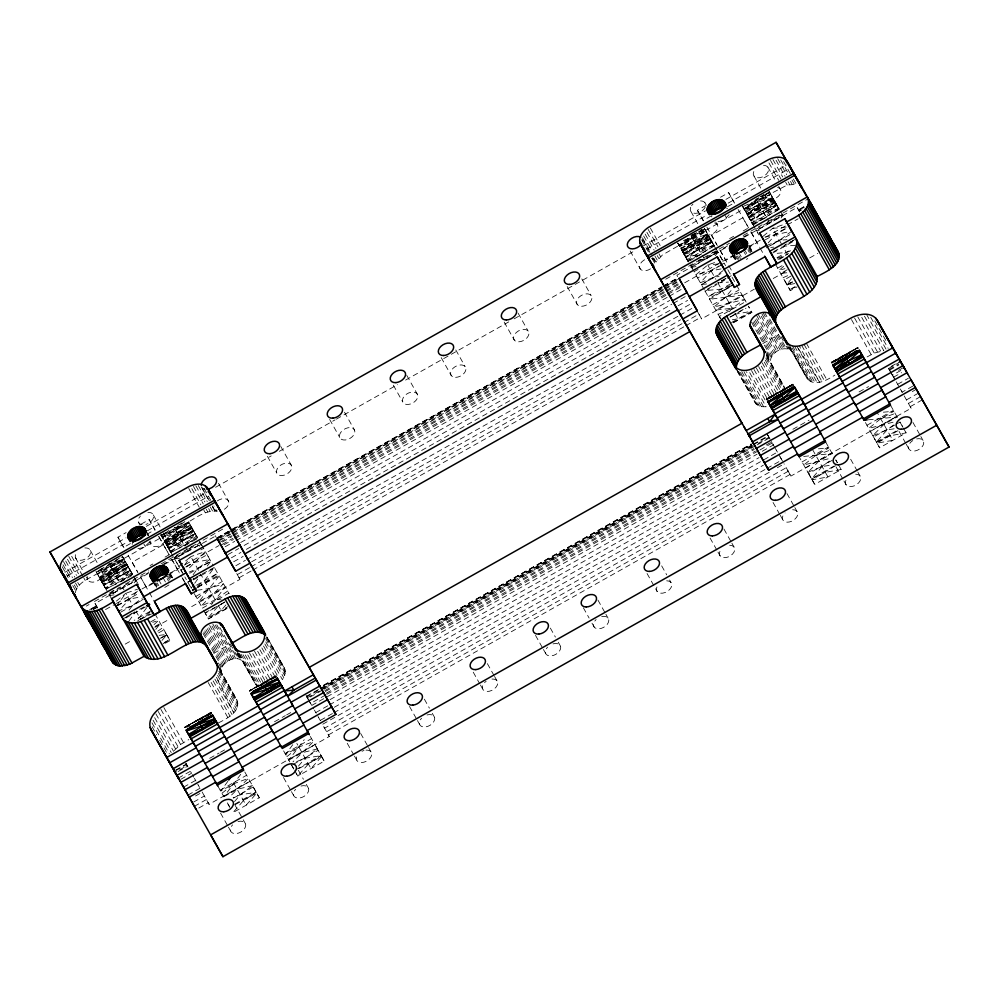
<?xml version="1.0" encoding="UTF-8"?>
<svg xmlns="http://www.w3.org/2000/svg" width="999" height="999" viewBox="0 0 999 999"><rect width="100%" height="100%" fill="white"/><g stroke="black" fill="none" stroke-linecap="round" stroke-linejoin="round"><path stroke-width="0.75" stroke-dasharray="5 3.75" d="M218.444 722.876C226.511 718.868 241.271 711.488 236.925 699.999L221.666 673.139C218.656 663.286 235.652 653.721 242.545 661.35L255.619 684.365L258.142 686.987L239.236 653.296M766.745 357.455L784.902 389.797L783.94 386.301L770.866 363.286C767.856 353.421 784.864 343.868 791.757 351.498L807.017 378.359C814.185 387.55 827.509 379.932 834.864 375.1M263.511 645.978L282.43 679.67L284.727 675.599L285.165 669.755L267.083 637.087M132.193 544.418L132.293 543.231M711.663 216.92L711.9 215.709M734.215 254.995L734.29 258.416L735.589 260.127L732.517 254.683M75.287 592.844C77.373 582.317 89.336 578.571 97.24 573.663M729.133 214.623L724.1 220.155L716.708 222.09M149.413 542.157L143.931 547.477L136.588 548.926M688.311 261.95L677.697 242.969L679.095 245.392L662.474 254.92L656.043 262.05L653.021 256.681M128.933 621.091L135.127 612.412M193.856 584.465L191.196 588.186L195.167 585.951M194.73 583.229L200.936 574.55L215.21 599.899L211.501 604.557M217.994 786.325L223.888 796.727L241.109 773.85M283.604 750.861L288.811 760.102L304.233 739.672M227.872 781.305L220.704 791.071L233.941 783.641L248.389 778.358L229.058 797.464M292.782 744.68L285.627 754.445L298.863 747.015L313.311 741.733L292.969 761.862M116.009 606.618L125.886 593.244L137.537 589.173M129.083 610.127L132.68 605.257L142.482 597.926M184.515 565.134L190.797 556.618L205.369 551.535L187.3 570.054M193.107 574.712L197.59 568.631L209.852 559.465L201.074 543.943L174.413 558.491L179.071 552.697M207.23 566.046L210.826 561.188L197.59 568.631L189.073 572.077M146.716 607.667L139.51 617.357L135.864 620.179M197.128 590.284L208.853 588.586L223.551 583.741L201.211 605.968L215.21 599.899L225.262 586.788L198.813 601.71L219.181 575.998L214.335 567.407L204.42 580.731L192.283 590.122L196.254 587.887M155.782 629.37L160.352 623.413L155.07 626.423M729.37 311.75L732.155 308.254L744.592 299.4L714.035 307.018L725.786 296.94L732.367 288.936M775.311 263.936L786.862 284.453L791.508 278.621M113.224 590.484L109.503 595.117L136.151 580.569L137.587 583.091M174.226 750.536L180.582 744.442L188.873 739.547M114.123 594.88L109.703 595.491L122.715 587.637L125.512 584.178M134.291 582.867L136.151 580.569M183.404 574.388L174.625 558.866L187.625 551.011L191.358 546.403M199.201 546.241L201.074 543.943M715.209 255.756L718.006 252.297L722.302 259.89M781.056 217.969L782.929 215.672L756.48 230.594L757.916 233.117M234.528 801.56L240.235 794.817L252.472 785.601L259.315 797.776L232.867 812.686L243.494 800.611L256.219 792.269L240.235 794.817L233.129 797.677M298.501 766.058L305.157 758.191L317.395 748.975L309.365 734.777M803.72 456.431L832.192 453.546L818.993 461.051L807.879 472.252L811.625 478.921L822.09 466.545L831.88 459.178M903.608 428.471L906.081 432.879L879.632 447.789L876.423 442.132L887.012 429.92L894.355 424.388M161.988 640.421L166.808 634.902L161.526 637.899L166.796 634.964L170.017 640.621L163.399 644.343M224.987 601.785L218.519 605.769L207.929 617.919L227.76 606.705M225.949 604.907L221.129 610.426L208.491 618.918L205.27 613.261L225.112 602.06L205.02 612.724M160.951 534.827L170.779 552.072L184.64 545.754L195.317 533.791L168.868 548.713L179.683 537.012L191.321 526.748L187.937 520.829M768.181 242.869L775.973 234.216L786.575 228.284M111.551 598.801L97.627 574.225L109.79 564.91L124.076 559.303L110.976 566.982L99.475 577.459L126.398 563.374L114.773 573.638L103.946 585.339L130.394 570.417L119.73 582.367L105.857 588.698L128.859 567.707L122.49 556.53L96.666 572.552L102.785 567.956M742.607 206.343L751.947 223.064L762.824 211.413L775.037 202.173L769.405 192.045L765.409 194.256M96.041 571.453L97.627 574.225L124.226 559.565L101.598 581.193L114.773 573.638L128.859 567.707L132.979 574.962L121.054 581.63M184.865 521.59L162.55 537.599L189.136 522.939L166.508 544.567L179.683 537.012L193.781 531.081L202.273 546.128M865.434 422.54L872.801 435.626L883.915 424.425L897.114 416.92L867.132 419.942M170.779 552.072L193.781 531.081L191.321 526.748L164.398 540.834L175.899 530.357L188.998 522.677L174.713 528.284L161.588 535.926L168.918 530.419M137.387 591.146L118.481 611.013L132.68 605.257L143.257 599.3M703.159 229.408L691.183 236.014L679.008 245.354L705.531 230.569L682.404 251.448L695.566 243.868L707.529 234.153L704.482 228.671L692.207 237.862L680.644 248.289L707.529 234.153L716.046 249.3L708.416 235.564L681.98 250.487L687.799 261.001L714.397 245.991L708.416 235.564M696.303 257.105L714.16 245.504L704.332 228.259L705.544 230.469L770.454 193.943L747.327 214.822L760.476 207.243L772.439 197.527L745.554 211.663L757.13 201.236L769.405 192.045M154.033 624.587L158.629 620.367L152.747 622.315M197.103 598.663L208.853 588.586M783.653 266.371L778.958 270.392L784.939 268.644M116.384 601.111L125.886 593.244L132.68 605.257M178.921 566.458L190.797 556.618L198.926 571.003M704.345 289.885L695.853 274.812L707.742 264.972L716.483 261.925M763.149 236.214L772.652 228.346L787.224 223.264M221.94 793.268L233.941 783.641M286.863 756.643L298.863 747.015L296.828 743.418M818.456 448.826L829.008 447.877L815.796 455.369L803.795 464.997L831.543 458.004M883.366 412.2L893.918 411.251L880.718 418.743L868.718 428.371L895.067 421.715M144.056 606.88L136.014 611.176L140.597 619.293L150.3 611.775M742.057 205.27L744.018 208.766L756.106 199.388L763.873 194.605M168.943 584.927L164.773 587.437M753.308 224.987L779.083 208.878L769.879 192.732L756.568 200.012L744.392 209.328L758.965 235.04M723.114 270.567L714.535 276.985L701.31 284.465L707.329 283.891M791.707 231.194L779.445 240.359L766.233 247.839M102.41 582.629L114.773 573.638L108.903 563.374M167.333 546.003L179.683 537.012L174.713 528.284M683.391 240.572L705.931 231.031L679.632 246.216L709.902 237.999L696.628 245.367L684.265 254.358L688.386 261.613M775.636 202.809L761.538 208.741L746.728 213.399L772.702 197.652L757.754 202.085L744.392 209.328L742.806 206.556L770.841 194.405L744.542 209.59L774.812 201.373L761.538 208.741L749.188 217.732L779.083 208.878M157.767 631.206L162.737 627.672M227.66 591.046L215.21 599.899L221.129 599.138M132.305 573.776L119.73 582.367L114.773 573.638M179.683 537.012L184.64 545.754L197.228 537.15M746.428 259.44L747.764 258.529M163.124 643.843L169.455 639.622L164.161 642.594M226.773 608.066L221.716 611.45L218.519 605.769M99.95 578.296L112.637 569.905M164.872 541.67L177.56 533.279M677.884 243.182L679.482 245.954L692.831 238.711L707.779 234.278L681.805 250.025L684.265 254.358L714.16 245.504M196.728 721.116L184.54 727.297L211.101 712.537L198.414 720.903L197.74 719.779L184.54 727.297L185.14 728.396L189.023 726.011M264.598 683.441L276.024 675.911L249.45 690.671L250.05 691.77M780.269 392.632L792.956 384.265L766.395 399.026L766.795 399.762L792.844 384.103L793.868 385.989M850.249 352.747L831.705 363.137L857.866 347.627L845.179 356.006L844.505 354.882L831.305 362.4L831.905 363.499L857.866 347.627L831.305 362.4L844.505 354.882L857.754 347.477L858.353 348.576M97.602 571.291L110.365 566.133L125.237 561.638L99.226 577.347L105.17 587.961L131.618 573.039L123.601 558.703L109.328 564.285L97.502 571.116M170.092 551.336L196.541 536.413L193.182 530.444L164.136 540.721L161.101 535.239L175.275 529.507L190.147 525.012L164.136 540.721L177.11 563.311M681.081 249.076L693.806 240.722L691.183 236.014M745.991 212.45L758.728 204.096L756.106 199.388L764.085 194.98M835.526 465.659L812.112 479.782L827.946 476.96L812.424 449.363M897.901 430.706L877.022 443.156L892.856 440.334L877.334 412.749M196.566 588.448L192.732 590.921L184.84 576.923M197.852 587.612L217.645 573.264L196.491 585.202M729.944 285.764L721.353 289.086L704.819 290.672L709.677 299.275L731.705 285.789M779.695 259.34L787.362 254.395L782.791 246.278L794.942 245.342M260.776 685.913L263.324 684.278L262.749 683.291L249.45 690.671L262.999 683.803L262.65 683.154L275.924 675.774L249.575 690.833L256.456 687.549M766.795 399.762L792.944 384.24L793.93 385.926M262.999 683.803L257.817 686.987L261.95 684.927M769.58 398.539L778.633 392.957M119.693 557.917L109.328 564.285L118.394 580.506L102.909 583.916L116.046 576.311L128.272 567.07L99.226 577.347L96.179 571.865M182.018 522.877L174.251 527.659C189.498 525.212 200.924 509.44 216.908 511.288L213.898 505.919M692.482 235.215L701.548 229.645M160.065 638.411L166.546 634.44L154.995 613.91M743.219 309.34L730.157 317.095M693.706 271.016L691.558 267.22L717.806 251.923L711.9 252.722M122.964 618.955L134.715 611.95L124.113 617.894M187.887 582.33L191.796 579.994M193.107 579.208L200.936 574.55L192.994 579.02M707.429 289.123L716.558 283.679M773.651 251.723L781.48 247.053M123.601 558.703L97.228 573.763L126.998 564.797L132.542 574.263L105.944 589.273L100.125 578.758L126.573 563.836L127.073 564.685L100.624 579.607L100.125 578.758M679.083 245.492L692.207 237.862M744.005 208.866L757.13 201.236M161.101 535.239L168.993 530.694M766.408 399.051L792.944 384.24L766.408 399.051L774.762 395.254M689.71 260.864L694.979 257.854M190.16 724.837L184.653 727.459L211.001 712.399L211.388 713.111L207.392 715.309M184.64 727.434L211.101 712.537M249.563 690.809L276.024 675.911M766.508 399.188L779.695 391.645M117.32 605.869L129.208 599.113L140.647 596.915M180.919 569.992L184.877 567.744M186.201 566.995L194.118 562.487L209.852 559.465M731.58 285.639L709.115 298.339L720.429 318.381M777.996 259.478L788.573 253.496M731.468 322.527L751.31 311.351L735.451 314.123L730.044 316.908M795.067 286.651L789.784 289.648L795.291 287.063M130.444 543.568L123.651 547.402L117.932 537.212L126.086 532.604M141.034 524.175L149.188 519.58L155.182 530.119M711.263 215.884L703.109 220.479L697.389 210.29L705.544 205.694M720.491 197.253L728.646 192.657L734.627 203.197M64.923 572.277L125.999 537.824M146.353 526.336L207.43 491.883M215.572 487.287L271.216 455.894M279.358 451.298L335.002 419.905M336.363 419.13L397.44 384.677M405.582 380.082L508.728 321.89M514.16 318.831L634.952 250.674M643.094 246.079L705.531 210.864M725.886 199.375L786.962 164.91M67.233 576.011L126.985 542.295M147.365 530.806L208.466 496.328M646.69 249.101L706.443 215.384M728.171 203.122L787.924 169.418M146.753 534.365L154.907 529.77L149.188 519.58M727.572 206.681L734.365 202.847L728.646 192.657M162.163 537.037L160.839 534.715L162.163 537.037L110.365 566.133M170.866 552.647L165.035 542.132L191.483 527.21L197.452 537.637L170.866 552.647L172.69 555.906M746.89 213.861L773.338 198.938L775.037 201.873L779.307 209.365L752.722 224.375L746.89 213.861L752.859 224.275M100.225 578.97L126.573 563.836M165.135 542.345L191.483 527.21M682.08 250.699L708.516 235.776M746.99 214.073L773.338 198.938M165.035 542.132L165.534 542.981L191.983 528.059M681.98 250.487L682.479 251.323L708.915 236.413M747.389 214.71L773.838 199.788M165.06 557.105L169.143 554.807L163.424 544.617L132.168 562.25L137.887 572.439L127.397 553.983M100.799 580.032L127.248 565.109L126.673 564.048M165.722 543.406L192.17 528.483L191.583 527.435M682.654 251.76L709.103 236.838M747.564 215.135L774.013 200.212L773.438 199.163M100.624 579.607L101.823 581.693L128.272 566.77M165.534 542.981L166.746 545.067L193.194 530.144M682.479 251.323L683.678 253.421L710.127 238.499M748.601 216.795L775.037 201.873M101.973 582.167L128.421 567.245L127.248 565.109M166.895 545.541L193.344 530.619L192.17 528.483M683.828 253.896L710.277 238.973M748.75 217.27L775.199 202.347L774.013 200.212M101.823 581.693L103.671 584.914L130.12 569.992M166.746 545.067L168.581 548.289L195.03 533.366M683.678 253.421L685.526 256.643L711.975 241.721M750.436 220.017L776.885 205.095M103.709 585.264L130.157 570.342L128.421 567.245M168.619 548.638L195.067 533.716L193.344 530.619M685.564 256.993L712.012 242.07M750.474 220.367L776.922 205.444L775.199 202.347M713.473 244.767L687.025 259.69L697.901 248.039L710.127 238.798L695.566 243.868L683.678 253.721L697.901 248.039L711.201 240.722L700.249 252.235L693.806 240.722M751.947 223.064L778.396 208.142L775.037 202.173L760.476 207.243L748.588 217.095L762.824 211.413L776.123 204.096L765.172 215.609L758.728 204.096M150.112 565.534L152.835 563.998M729.557 238.624L733.641 236.326M743.156 230.956L748.588 227.884L742.869 217.695L711.613 235.327L716.62 244.243M86.301 606.093L89.011 604.557M94.443 601.498L120.292 586.9M125.574 583.916L148.764 570.854M160.989 563.948L199.75 542.07M203.084 540.197L224.812 527.947M665.746 279.183L700.823 259.378M703.771 257.73L729.57 243.169M743.156 235.502L762.162 224.775M767.594 221.716L806.98 199.5M108.991 594.28L135.439 579.358M173.901 557.654L200.349 542.732M690.833 266.009L717.282 251.086M755.756 229.383L782.205 214.46M153.097 583.428L146.304 587.262L140.584 577.06L148.739 572.464M162.325 564.797L171.84 559.428L179.483 572.877M735.264 254.97L725.749 260.339L720.029 250.15L728.184 245.554M743.131 237.113L751.285 232.517L759.69 247.302M97.552 608.016L95.055 603.508L149.088 573.026M163.948 564.647L215.522 536.088M677.672 276.636L676.91 275.237L728.234 246.278M744.442 237.138L797.127 207.417L799.075 210.814L804.42 207.804M89.71 609.627L96.379 605.856L97.003 606.917L92.994 609.178M216.596 538.036L661.937 286.775M663.299 286.014L678.234 277.585M801.972 209.802L799.3 211.313L798.451 209.765L803.795 206.743M91.171 609.078L96.516 606.056M216.733 538.236L662.075 286.975M663.423 286.214L678.358 277.784M803.92 206.955L798.451 209.765M91.284 609.328L96.379 605.856M218.207 537.724L662.187 287.237M663.548 286.463L678.483 278.034M798.701 210.215L804.045 207.205M217.22 539.085L229.445 532.192M230.806 531.431L661.213 288.599M666.633 285.539L677.497 279.408M93.219 609.665L97.228 607.404L96.628 606.306M220.167 538.049L229.67 532.692M231.031 531.918L662.787 288.324M664.148 287.562L677.722 279.907M200.911 549.887L203.559 548.389M698.014 269.43L694.043 271.666L697.627 277.997L718.793 266.059M218.069 540.571L663.411 289.31M664.772 288.549L678.346 280.881M219.755 540.521L230.619 534.403M231.98 533.628L663.748 290.035M665.097 289.273L678.683 281.606M220.604 541.87L231.468 535.739M232.829 534.977L664.585 291.383M665.946 290.609L679.52 282.954M222.39 542.032L231.893 536.675M233.254 535.914L665.022 292.32M666.37 291.546L679.957 283.891M105.519 609.552L114.985 604.22M116.334 603.458L140.647 589.735M141.995 588.973L154.146 582.117M170.367 572.976L179.82 567.644M185.215 564.597L218.993 545.541M684.677 282.804L734.652 254.608M749.512 246.229L760.314 240.135M765.721 237.088L785.988 225.649M787.337 224.887L798.139 218.793M168.044 574.987L177.56 569.617L181.381 576.348M222.078 544.467L232.942 538.336M234.303 537.562L681.006 285.552M223.951 544.817L233.454 539.46M234.815 538.686L666.57 295.092M667.931 294.33L680.157 287.437M117.095 605.531L139.585 592.844M185.989 566.658L207.143 554.72L213.112 565.284M720.117 265.322L724.075 263.074M765.197 239.885L788.998 226.448M225.175 546.753L234.678 541.383M236.026 540.621L667.794 297.028M669.155 296.266L682.729 288.599M240.684 542.519L669.742 300.462M120.829 612.112L143.307 599.437M189.71 573.251L210.864 561.313M701.36 284.59L722.514 272.652M770.241 245.729L790.072 234.54M227.859 554.657L238.711 548.538M244.143 545.466L671.84 304.171M673.201 303.409L686.775 295.741M187.712 582.017L191.683 579.77M725.798 278.421L717.869 282.904L732.155 308.254L736.588 307.68M794.692 239.56L784.103 245.529L794.842 239.847M231.406 557.792L240.921 552.422M246.341 549.363L672.677 308.828M678.109 305.769L687.612 300.412M125.874 617.981L145.717 606.793M193.444 579.87L214.598 567.932M705.094 291.209L728.895 277.772M772.652 253.084L796.453 239.66M233.654 561.763L243.157 556.393M677.634 311.263L691.208 303.609M150.087 611.388L134.216 620.342M777.022 257.68L790.246 250.225M730.619 283.866L708.129 296.541L732.017 286.351M197.577 587.137L219.181 575.998M137.837 620.629L151.061 613.186M196.141 587.737L192.17 589.959L202.735 608.666M197.465 586.987L218.631 575.074L229.183 593.743M235.864 565.696L245.379 560.327M246.728 559.565L678.496 315.971M679.857 315.209L693.431 307.542M251.586 561.825L680.631 319.767M150.724 621.865L157.343 618.131M195.816 596.428L222.265 581.518M712.749 304.782L739.198 289.86M777.659 268.157L784.277 264.435M249.513 567.682L237.287 574.575L239.985 579.358L188.661 608.316M250.861 566.908L682.629 323.314M683.99 322.552L698.925 314.123L701.623 318.906L754.295 289.186M239.086 577.784L251.311 570.891M252.672 570.117L684.44 326.523M685.789 325.761L700.724 317.332M125.175 644.13L131.918 640.322M154.882 627.36L168.394 619.742M773.214 278.509L786.712 270.891M809.677 257.942L817.781 253.371M158.641 632.829L163.923 629.845L166.796 634.964M202.397 608.141L228.846 593.219M790.858 276.136L784.252 279.87L790.334 290.647L796.952 286.913M730.144 317.133L746.016 308.179M792.419 282.005L787.125 284.99L790.334 290.647M226.998 608.466L208.491 618.918L203.109 609.415M733.353 322.789L751.872 312.35L748.401 306.169M213.861 653.271L229.683 644.355M762.849 343.544L778.671 334.615M867.12 356.905L874.25 353.084L883.815 350.649L863.398 314.26M323.551 685.227L751.236 443.931M323.676 685.426L751.373 444.13M323.788 685.676L751.485 444.38M175.612 770.092L186.301 764.06L187.15 765.546L175.125 772.327M306.518 696.241L318.743 689.347M320.092 688.586L751.86 444.992M753.221 444.218L768.156 435.789L769.005 437.275L754.07 445.704M891.046 366.458L899.063 361.938M175.836 770.591L186.526 764.56L185.926 763.461M752.085 445.479L306.743 696.74L307.692 698.451L322.627 690.022M753.446 444.717L768.381 436.288L767.769 435.189M900.623 361.688L888.598 368.469L892.382 375.237L901.735 369.955M322.827 688.473L752.896 445.829M307.367 697.727L319.58 690.821M320.941 690.059L752.709 446.466M889.222 369.443L898.563 364.173M178.122 771.54L187.475 766.27L186.526 764.56M323.988 689.248L755.756 445.654M757.117 444.892L769.33 437.999L766.97 433.791M889.547 370.179L898.9 364.897M324.837 690.596L753.883 448.526M325.262 691.533L754.307 449.463M209.678 758.328L219.131 752.996M220.479 752.235L224.538 749.937M274.513 721.74L285.314 715.646M286.676 714.884L290.721 712.599M792.881 429.295L809.09 420.142M859.065 391.945L868.531 386.613M326.311 693.194L755.356 451.123M766.221 445.005L771.653 441.933L773.388 444.992L758.453 453.421M898.551 370.342L902.559 368.082M178.284 778.109L190.31 771.328L188.749 768.543M325.462 695.079L310.527 703.508L309.64 701.935M326.823 694.305L758.591 450.711M759.939 449.95L772.165 443.057L770.604 440.272M180.844 779.295L191.533 773.263L189.798 770.204M311.75 705.431L757.092 454.183M893.606 377.16L901.622 372.639M329.982 699.675L759.04 457.617M183.554 787.187L195.579 780.406L192.332 774.65M315.796 712.574L328.009 705.681M329.37 704.919L777.422 452.135L775.324 448.426M897.651 384.303L908.328 378.284M334.29 707.28L763.336 465.222M187.987 795.054L200.012 788.273L197.777 784.302M332.455 713.548L320.229 720.441L317.994 716.47M333.803 712.786L765.571 469.193M766.932 468.419L781.867 460.002L776.273 450.074M912.774 386.138L902.085 392.17L900.586 389.523M195.554 795.966L200.899 792.956M769.155 472.352L322.452 724.375L324.588 728.171L786.225 467.732M777.297 467.757L782.729 464.697M912.312 391.583L916.32 389.323M193.681 802.022L204.37 796.003L209.066 804.332L329.283 736.5L322.352 724.175M918.456 393.119L906.443 399.9L911.138 408.229L790.921 476.061L783.978 463.736M220.18 790.184L246.628 775.261M285.09 753.558L311.538 738.636M802.035 461.913L828.471 446.99M866.945 425.287L893.393 410.364M194.343 806.33L206.368 799.55L209.066 804.332M788.223 471.278L326.586 731.73L329.283 736.5M920.454 396.665L908.441 403.459L911.138 408.229M198.813 808.029L208.167 802.759M328.384 734.939L790.022 474.488M910.239 406.668L922.264 399.875M223.601 796.265L250.05 781.343M805.456 467.994L831.905 453.071M896.815 416.446L870.366 431.368L876.548 442.295L890.259 435.714L906.081 432.879L903.508 428.346M233.379 798.164L253.209 786.975L244.443 771.353M293.007 764.522L318.132 750.349L324.225 761.151L297.777 776.061L295.854 772.677M838.698 465.097L841.17 469.505L814.722 484.415L808.616 473.626L833.74 459.453M894.692 425.062L873.538 437L879.632 447.789M896.016 424.313L899.987 422.077L902.996 427.372M234.94 804.045L256.094 792.107L259.315 797.776M295.891 769.667L321.016 755.494M833.978 466.083L811.5 478.758L814.722 484.415M876.423 442.132L896.253 430.944M792.419 281.955L787.125 284.927L795.778 283.416M184.64 545.754L197.902 538.336M720.329 265.647L711.051 270.841L695.853 274.812M787.299 269.73L780.669 273.439L788.124 272.615M288.811 760.102L302.06 752.697L317.395 748.975M223.888 796.727L237.138 789.322L252.472 785.601M831.33 362.425L857.879 347.64M203.484 717.644L198.077 720.429L197.74 719.779L211.001 712.399M126.998 564.797L113.711 572.14L101.823 581.992L116.046 576.311L131.618 573.039M264.323 683.079L276.298 676.485L262.749 683.291M198.077 720.429L206.056 716.033M704.969 229.358L691.645 236.638L679.482 245.954L681.805 250.025L696.628 245.367L710.714 239.435M188.599 522.215L175.275 529.507L183.317 543.881L167.82 547.29L180.969 539.685L193.182 530.444L188.599 522.215L162.15 537.137L191.92 528.171L178.634 535.514L166.746 545.367L180.969 539.685L196.541 536.413M207.742 715.796L211.738 713.611M725.911 278.609L717.869 282.904L728.508 282.093M727.247 277.897L731.268 275.761M202.273 573.838L214.335 567.407M698.688 260.19L704.57 259.365L718.006 252.297M786.862 284.453L793.618 280.981M788.036 387.987L779.932 392.157L779.595 391.508M789.385 387.287L793.431 385.202M271.104 679.632L276.498 676.847M204.832 716.957L208.878 714.872M197.74 719.779L211.388 713.111M140.597 619.293L151.536 613.96M176.873 532.367L190.584 525.799M111.95 568.993L125.674 562.425M811.625 478.921L825.349 472.34L841.17 469.505L839.884 467.232M298.801 768.593L321.628 756.505L311.001 768.606L298.863 747.015M235.264 804.557L256.706 793.131L246.091 805.231L231.918 780.044M843.805 356.655L831.43 362.562L832.055 363.636M756.568 200.012L759.415 205.007L773.176 198.476M703.546 229.932L690.746 235.102L694.492 241.633L708.254 235.102M733.129 322.39L738.648 319.805L733.466 310.602M752.634 223.801L766.495 217.47L759.415 205.007M687.712 260.427L701.585 254.096L694.492 241.633M783.066 277.697L788.661 275.262M718.144 314.323L732.155 308.254L715.746 310.065L742.195 295.142L709.677 299.275M766.67 245.542L779.445 240.359L786.975 239.66M759.939 196.753L769.879 192.732M872.801 435.626L887.012 429.92L895.728 428.534M807.879 472.252L822.09 466.545L832.267 464.922M296.628 761.613L305.157 758.191L321.141 755.644L324.225 761.151M790.571 250.799L786.275 252.46L774.25 253.621M777.347 258.266L787.362 254.395M793.356 178.996L796.365 184.365L787.2 185.015L770.466 193.843L768.481 190.372M880.718 418.743L895.166 413.461M815.796 455.369L830.244 450.074M725.786 296.94L740.484 292.095M764.922 237.1L788.848 231.743M761.538 208.741L777.172 205.519L750.724 220.442L766.495 217.47M696.628 245.367L712.25 242.145L685.801 257.055L701.585 254.096M721.066 268.918L711.051 270.841L700.336 282.742L714.535 276.985L719.043 276.561M732.304 319.792L738.074 318.781L751.872 312.35L748.651 306.693M766.545 223.152L769.48 222.74L782.716 215.297L779.769 215.697M756.48 230.594L759.415 230.182M691.558 267.22L695.978 266.608M174.625 558.866L180.507 558.041M159.153 635.376L166.546 634.44L170.017 640.621M786.213 227.085L772.652 228.346L782.117 245.092M770.741 247.415L773.75 247.128M718.281 263.986L707.742 264.972L715.858 279.358M737.312 371.291L756.168 404.021L761.425 406.655L766.121 406.78L746.453 371.74M726.435 208.029L727.509 208.554M147.552 535.177L148.526 535.789L147.028 533.129M169.88 574.475L172.427 577.859L170.18 573.851M798.501 348.813L819.667 382.317L799.237 345.929M95.055 603.508L96.553 606.081M888.635 368.406L890.396 371.516M685.526 256.643L687.949 260.901M767.694 434.965L770.179 439.335M306.069 695.404L308.541 699.787M168.581 548.289L171.004 552.547M103.671 584.914L106.094 589.173M185.851 763.236L188.012 767.032M891.87 374.113L895.541 380.594M780.531 211.451L783.491 216.721M767.244 218.793L770.753 224.987M742.694 206.443L744.018 208.766M738.099 209.44L748.588 227.884M760.064 248.089L764.272 255.369M697.389 210.29L703.371 220.841M706.842 227.073L717.332 245.517M720.029 250.15L728.046 264.373M728.808 265.722L732.629 272.44M715.621 248.077L725.574 265.709M702.322 255.419L704.57 259.365M677.784 243.069L679.095 245.392M690.297 264.972L692.12 268.269M771.265 441.483L772.165 443.057M308.953 700.486L313.686 708.865M266.696 636.8L284.478 668.094M185.389 547.065L187.625 551.011M158.928 536.7L163.424 544.617M182.542 578.259L184.827 582.292M158.654 536.351L169.143 554.807M182.143 577.684L184.44 581.718M117.932 537.212L123.926 547.752M140.584 577.06L148.589 591.296M149.363 592.632L153.946 600.699M133.616 576.086L138.636 585.014M896.24 381.83L899.55 387.662M893.006 376.086L894.405 378.559M727.796 269.668L735.664 283.554M772.789 443.906L774.874 447.614M314.398 710.102L316.171 713.236M180.694 569.642L182.18 572.277M122.715 587.637L123.976 589.885M194.418 778.346L195.954 781.056M900.311 389.011L902.259 392.457M904.195 395.904L907.891 402.46M890.559 405.282L898.076 418.693M825.574 441.845L833.166 455.319M835.826 460.002L837.324 462.662M736.275 284.69L746.116 302.098M742.619 295.941L745.778 301.573L719.33 316.496L720.766 319.056M798.401 455.482L808.616 473.626M787.674 470.292L790.921 476.061M780.094 456.843L783.341 462.587M696.927 310.577L701.623 318.906M318.456 717.282L320.404 720.729M236.738 573.576L239.985 579.358M289.785 761.887L288.511 759.64L314.96 744.717L321.141 755.644L308.404 763.985L297.777 776.061L294.693 770.566M290.946 763.898L293.943 769.23M216.408 677.272L235.352 710.901M229.77 807.192L226.773 801.86L229.645 807.03M198.239 785.114L199.538 787.412M202.135 792.007L205.819 798.563M874.787 320.816L886.887 342.382M783.566 161.563L790.346 173.639M870.741 317.332L888.136 348.339M780.706 159.927L788.236 173.339M791.995 180.045L794.255 184.066M866.42 314.248L886.088 349.288M777.684 158.591L786.712 174.688M790.484 181.393L791.982 184.078M776.061 160.252L785.102 176.348M788.111 181.718L789.622 184.403M861.75 317.37L880.656 351.074M772.901 159.528L782.692 176.96M785.701 182.33L787.2 185.015M888.91 369.068L891.483 373.663M770.504 160.414L781.043 179.196M857.779 316.845L877.447 351.885M768.93 162.912L778.721 180.357M854.582 318.044L874.25 353.084M912.936 422.415L920.141 435.264M920.866 436.551L923.026 440.409M767.894 167.12L775.823 181.256M778.708 186.388L780.157 188.961M851.485 319.58L871.153 354.633M899.987 422.077L902.871 427.21M899.038 431.368L905.531 442.919M906.243 444.205L909.127 449.35M754.008 176.061L761.937 190.197M764.822 195.329L766.258 197.902M751.285 232.517L757.005 242.707L748.85 247.302L751.36 249.4L751.922 251.498L748.925 246.166M806.38 343.256L826.797 379.645M749.113 245.392L751.76 250.399M804.058 344.418L824.475 380.806M749.562 248.676L751.061 251.348M748.463 248.576L750.699 252.572M747.851 249.8L749.35 252.472M801.66 345.304L822.077 381.705M745.242 250.811L746.728 253.471M725.162 215.522L726.66 218.194M744.03 251.848L745.529 254.52M794.605 346.253L815.022 382.642M792.494 345.954L812.924 382.342M739.722 254.121L741.221 256.793M792.107 348.052L811.013 381.755M788.948 344.48L809.377 380.869M738.948 255.856L740.446 258.529M789.872 347.39L808.029 379.732M789.622 347.352L807.017 378.359M788.81 346.541L791.757 351.498M788.673 347.128L790.184 349.825M737.449 256.056L738.948 258.729M787.574 346.541L789.085 349.238M850.661 459.24L857.142 470.804M857.866 472.09L860.027 475.949M736.038 256.044L739.035 261.376M781.006 336.713L783.278 340.759M786.3 346.154L787.824 348.838M704.907 202.66L706.343 205.232M715.721 221.928L717.157 224.5M733.978 254.483L736.975 259.827M769.767 318.993L786.413 348.651M733.566 255.407L735.813 259.403M732.042 254.408L734.827 259.34M764.472 312.262L784.902 348.651M762.899 312.475L783.316 348.863M762.05 314.223L781.717 349.275M761.201 316.171L780.119 349.875M758.141 314.248L778.571 350.649M756.493 315.185L776.91 351.573M756.543 318.806L775.461 352.497M835.788 459.99L837.224 462.562M704.233 228.147L705.544 230.469M755.207 319.855L774.113 353.559M836.051 466.908L843.256 479.745M843.968 481.031L846.141 484.89M754.033 321.029L772.939 354.72M691.008 211.601L698.214 224.45M701.098 229.583L703.259 233.441M753.034 322.265L771.94 355.969M751.498 322.202L771.166 357.255M766.82 351.81L770.604 358.554M766.52 353.097L770.291 359.84M766.458 354.333L770.241 361.076M766.545 355.294L783.94 386.301M766.483 355.607L784.627 387.962M765.846 358.067L784.003 390.422M765.284 360.115L782.679 391.108M764.322 362.162L780.968 391.82M762.225 362.837L778.87 392.495M761.313 366.109L776.435 393.069M758.591 366.533L774.475 394.842M756.38 368.119L773.026 397.777M754.008 369.455L769.892 397.764M751.51 370.529L768.144 400.187M749.725 372.639L765.609 400.949M744.03 371.84L763.686 406.893M741.758 371.603L761.425 406.655M740.471 372.39L759.377 406.081M738.711 371.503L757.617 405.194M737.262 370.317L756.168 404.021M736.937 370.229L755.094 402.572M650.361 228.047L660.152 245.479M648.176 229.433L657.966 246.878M646.927 232.367L655.956 248.464M658.965 253.821L660.476 256.506M645.154 234.103L654.183 250.212M657.205 255.569L658.703 258.254M643.668 235.976L651.947 250.724M654.957 256.094L657.217 260.115M786.95 493.506L794.155 506.343M794.867 507.629L797.04 511.488M642.482 237.899L652.272 255.344M649.837 252.335L641.907 238.199A8.279 5.42 -29.3 0 1 642.632 240.971M652.722 257.467L654.158 260.04M641.658 239.86L649.188 253.271M652.197 258.641L655.207 263.998M773.051 502.447L779.532 514.01M780.256 515.284L783.141 520.429M630.182 250.999L640.272 268.981M723.95 529.045L731.156 541.883M731.88 543.169L734.04 547.027M581.793 278.883L591.171 295.579M710.052 537.986L717.27 550.824M717.981 552.11L720.154 555.968M567.182 286.538L577.272 304.52M661.675 565.871L666.72 574.862M669.605 579.994L671.053 582.567M518.081 313.137L528.171 331.119M647.065 573.526L657.155 591.508M504.195 322.078L514.285 340.06M597.964 600.124L605.169 612.961M605.894 614.248L608.054 618.106M455.806 349.962L465.184 366.658M583.354 607.779L589.11 618.056M591.995 623.189L594.155 627.047M441.196 357.617L451.286 375.599M550.349 628.084L555.394 637.075M558.279 642.22L560.439 646.066M406.755 375.362L417.57 394.63A8.279 5.42 -29.3 0 1 408.191 404.458A8.279 5.42 -29.3 0 1 404.682 395.704A8.279 5.42 -29.3 0 1 417.57 394.63M535.501 635.352L542.719 648.201M543.431 649.487L545.591 653.346M393.356 385.202L402.722 401.898M487.362 663.623L493.843 675.187M494.567 676.473L497.452 681.605M344.48 412.187L354.57 430.169A8.279 5.42 -29.3 0 1 345.192 439.997A8.279 5.42 -29.3 0 1 341.683 431.243A8.279 5.42 -29.3 0 1 354.57 430.169M473.239 672.177L479.72 683.741M480.444 685.027L482.604 688.885M329.645 419.455L339.735 437.437M424.363 699.163L429.408 708.166M432.292 713.298L434.453 717.157M280.769 446.441L291.583 465.709A8.279 5.42 -29.3 0 1 282.205 475.536A8.279 5.42 -29.3 0 1 278.696 466.783A8.279 5.42 -29.3 0 1 291.583 465.709M409.515 706.443L416.72 719.28M417.445 720.566L419.605 724.425M267.37 456.281L276.735 472.977M360.651 733.428L367.857 746.265M368.581 747.552L371.466 752.697M218.494 483.266L228.584 501.248M347.24 743.268L353.733 754.819M354.458 756.106L356.618 759.964M204.121 488.474L210.889 500.549M209.415 500.811L201.486 486.675A8.279 5.42 -29.3 0 0 205.095 489.185M212.3 505.944L213.749 508.516M201.249 486.838L208.779 500.249M212.55 506.968L214.81 510.988M198.239 485.514L207.268 501.61M210.277 506.968L212.537 511.001M195.866 485.826L204.895 501.923M208.666 508.628L210.165 511.313M193.456 486.438L203.234 503.883M206.244 509.24L207.755 511.925M191.808 488.673L200.836 504.77M203.846 510.139L205.357 512.824M307.068 697.339L308.354 699.637M188.736 488.486L199.276 507.267M267.008 637.399L285.165 669.755M266.521 637.899L285.427 671.59M265.622 638.511L285.289 673.563M265.809 641.907L284.727 675.599M264.847 643.955L283.766 677.659M261.838 647.901L277.722 676.211M259.877 649.675L275 676.635M257.667 651.261L272.802 678.221M254.533 651.261L270.417 679.557M252.797 653.671L267.919 680.631M249.488 653.084L266.134 682.742M247.74 654.882L263.624 683.179M245.304 654.982L261.95 684.64M243.044 654.745L260.439 685.751M240.996 654.183L258.404 685.177M238.549 653.458L256.706 685.814M238.012 653.271L255.619 684.365M238.087 653.696L241.87 660.439M237.188 652.946L240.971 659.677M236.85 653.708L239.872 659.09M230.294 643.868L234.066 650.611M234.827 651.96L238.611 658.703M219.805 627.497L237.2 658.503M216.783 624.812L235.689 658.503M298.376 770.254L303.421 779.245M306.306 784.377L308.466 788.236M153.334 514.947L160.552 527.797M163.436 532.929L165.597 536.788M215.197 625.024L234.116 658.716M212.837 624.088L232.505 659.128M291.683 765.271L293.843 769.13M212 626.023L230.906 659.727M209.69 625.449L229.358 660.501M171.84 559.428L177.56 569.617M208.803 627.734L227.71 661.425M207.342 628.658L226.249 662.349M206.006 629.72L224.912 663.411M204.82 630.881L223.726 664.572M203.821 632.117L222.74 665.821M169.892 572.789L172.14 576.798M147.04 532.579L148.539 535.239M170.205 574.999L171.703 577.672M203.047 633.403L221.953 667.107M283.529 777.522L290.734 790.359M291.458 791.645L293.619 795.504M169.218 574.875L170.717 577.534M218.369 663.011L221.403 668.406M138.499 522.215L139.935 524.787M149.313 541.483L150.749 544.055M168.731 576.098L170.23 578.771M219.58 666.995L221.091 669.692M219.518 668.231L221.029 670.928M167.27 575.986L169.518 579.994M219.53 668.993L236.925 699.999M219.43 669.218L237.587 701.573M219.718 670.953L237.874 703.308M167.083 578.496L168.569 581.168M218.868 671.465L237.787 705.169M218.406 673.388L237.312 707.092M163.923 579.245L165.409 581.918M143.844 543.956L145.342 546.628M217.57 675.349L236.488 709.053M214.91 679.145L233.816 712.836L216.234 677.322M159.515 581.268L161.014 583.928M213.137 680.893L232.055 714.585M157.28 582.991L158.779 585.664M155.919 582.879L157.417 585.539M211.139 682.479L230.045 716.171M154.67 582.554L156.918 586.55M154.358 583.366L156.606 587.375M152.735 581.331L155.732 586.675L154.52 583.703M208.192 682.517L227.859 717.569M253.209 786.975L256.094 792.107M234.665 804.507L245.467 823.775M90.347 550.486L97.552 563.336M101.161 569.755L102.597 572.327M163.836 707.542L183.504 742.582M220.542 813.061L227.747 825.898M228.459 827.184L230.632 831.043M160.914 709.39L180.582 744.442M75.499 557.754L83.429 571.89M86.314 577.022L87.75 579.595M71.666 556.306L82.967 576.423M83.716 577.759L85.227 580.444M158.242 711.513L177.909 746.553M68.731 556.343L78.509 573.788M155.881 713.835L175.549 748.888M67.47 559.278L76.511 575.374M154.645 717.669L173.564 751.36M65.709 561.026L74.738 577.122M77.747 582.492L79.258 585.177M153.084 720.242L171.241 752.597M63.461 561.55L72.49 577.647M75.512 583.004L77.76 587.037M151.973 722.851L169.368 753.845M63.037 564.822L71.316 579.57M74.326 584.939L76.586 588.96M152.11 726.773L156.656 734.852M159.678 740.247L166.483 752.384M62.213 566.77L68.232 577.509M72.752 585.551L75.762 590.921M776.922 205.444L779.17 209.453M796.877 346.241L817.207 382.629M195.067 533.716L197.315 537.724M130.157 570.342L132.392 574.35M799.625 211.913L797.127 207.417M215.272 535.689L216.034 537.087M844.505 354.882L844.854 355.532M601.71 616.583A8.279 5.42 -29.3 0 1 608.354 622.477A8.279 5.42 -29.3 0 1 596.74 628.621A8.279 5.42 -29.3 0 1 596.116 619.542M666.67 580.806A8.279 5.42 -29.3 0 1 671.103 587.487A8.279 5.42 -29.3 0 1 660.314 593.181A8.279 5.42 -29.3 0 1 657.767 585.514M916.682 438.886A8.279 5.42 -29.3 0 1 923.076 445.317A8.279 5.42 -29.3 0 1 910.676 450.561A8.279 5.42 -29.3 0 1 912.774 440.547M855.656 474.188A8.279 5.42 -29.3 0 1 860.089 480.856A8.279 5.42 -29.3 0 1 849.287 486.563A8.279 5.42 -29.3 0 1 846.74 478.896M792.657 509.727A8.279 5.42 -29.3 0 1 796.79 516.945A8.279 5.42 -29.3 0 1 785.189 521.84A8.279 5.42 -29.3 0 1 785.089 512.924M729.67 545.267A8.279 5.42 -29.3 0 1 734.09 551.947A8.279 5.42 -29.3 0 1 723.301 557.642A8.279 5.42 -29.3 0 1 720.754 549.974M777.572 187.387A8.279 5.42 -29.3 0 1 776.51 197.765A8.279 5.42 -29.3 0 1 765.534 195.13M714.572 222.927A8.279 5.42 -29.3 0 1 713.523 233.304A8.279 5.42 -29.3 0 1 702.534 230.682M651.573 258.466A8.279 5.42 -29.3 0 1 654.882 262.799M650.524 268.843A8.279 5.42 -29.3 0 1 639.897 268.381A8.279 5.42 -29.3 0 1 645.816 259.166M700.524 200.911A8.279 5.42 -29.3 0 1 705.631 205.432M705.207 207.03A8.279 5.42 -29.3 0 1 695.379 213.361A8.279 5.42 -29.3 0 1 690.709 207.23M691.62 205.619A8.279 5.42 -29.3 0 1 692.956 204.108M763.523 165.372A8.279 5.42 -29.3 0 1 767.956 172.04A8.279 5.42 -29.3 0 1 757.155 177.747A8.279 5.42 -29.3 0 1 754.607 170.08M301.011 786.038A8.279 5.42 -29.3 0 1 308.491 791.245A8.279 5.42 -29.3 0 1 297.227 798.014A8.279 5.42 -29.3 0 1 295.579 789.31M365.996 750.124A8.279 5.42 -29.3 0 1 371.029 756.792A8.279 5.42 -29.3 0 1 359.652 762.362A8.279 5.42 -29.3 0 1 358.566 753.758M362.013 751.273A8.279 5.42 -29.3 0 1 363.998 750.499M426.998 714.959A8.279 5.42 -29.3 0 1 434.478 720.167A8.279 5.42 -29.3 0 1 423.214 726.935A8.279 5.42 -29.3 0 1 421.566 718.219M491.983 679.045A8.279 5.42 -29.3 0 1 497.265 685.164A8.279 5.42 -29.3 0 1 486.813 691.458A8.279 5.42 -29.3 0 1 483.341 684.24M484.552 682.679A8.279 5.42 -29.3 0 1 486.151 681.306M552.984 643.88A8.279 5.42 -29.3 0 1 560.464 649.088A8.279 5.42 -29.3 0 1 549.2 655.856A8.279 5.42 -29.3 0 1 547.552 647.14M84.878 547.927A8.279 5.42 -29.3 0 1 90.172 554.045A8.279 5.42 -29.3 0 1 79.708 560.339A8.279 5.42 -29.3 0 1 76.236 553.121M100.587 570.279A8.279 5.42 -29.3 0 1 97.203 581.018A8.279 5.42 -29.3 0 1 87.737 576.585M147.877 512.387A8.279 5.42 -29.3 0 1 153.546 517.157A8.279 5.42 -29.3 0 1 145.954 524.413M142.108 524.737A8.279 5.42 -29.3 0 1 140.447 516.021M161.988 534.278A8.279 5.42 -29.3 0 1 165.16 540.884A8.279 5.42 -29.3 0 1 155.569 546.653A8.279 5.42 -29.3 0 1 150.724 541.046M217.282 500.936A8.279 5.42 -29.3 0 1 228.259 500.611A8.279 5.42 -29.3 0 1 223.189 509.94M217.345 511.026A8.279 5.42 -29.3 0 1 213.724 505.494M238.012 821.578A8.279 5.42 -29.3 0 1 245.492 826.785A8.279 5.42 -29.3 0 1 234.241 833.553A8.279 5.42 -29.3 0 1 232.58 824.849M123.689 558.741L122.377 556.431L123.689 558.741M581.655 306.281A8.279 5.42 -29.3 0 0 591.783 296.853A8.279 5.42 -29.3 0 0 579.233 297.015A8.279 5.42 -29.3 0 0 581.655 306.281M518.656 341.82A8.279 5.42 -29.3 0 0 528.796 332.392A8.279 5.42 -29.3 0 0 516.233 332.567A8.279 5.42 -29.3 0 0 518.656 341.82M455.656 377.36A8.279 5.42 -29.3 0 0 465.796 367.932A8.279 5.42 -29.3 0 0 453.246 368.107A8.279 5.42 -29.3 0 0 455.656 377.36"/><path stroke-width="1.5" d="M176.299 774.387L173.651 769.792L178.284 778.109L150.986 729.62C146.616 720.142 155.257 710.564 163.074 706.193L207.43 681.168C213.299 677.896 219.78 670.704 216.496 663.598L201.236 636.75C198.227 626.885 215.235 617.32 222.128 624.962L237.787 652.11M735.801 368.594L716.895 334.902C713.386 327.285 720.329 319.593 726.61 316.071L760.888 296.74C736.363 265.909 798.588 267.932 796.815 240.11L784.814 218.769L759.627 232.979L776.835 263.486L770.753 266.908L764.647 256.156M760.214 345.03C751.46 350.412 736.713 355.182 736.3 367.744L715.871 331.343M764.822 352.497L750.449 326.898C747.439 317.033 764.435 307.467 771.328 315.11L788.099 344.655M781.318 333.129C756.78 302.31 819.005 304.333 817.232 276.511L784.814 218.769M786.6 221.915C794.879 217.37 812.249 210.277 807.691 197.565M817.232 276.511C825.511 271.965 842.894 264.872 838.323 252.16L807.317 196.915L660.651 279.658L661.675 281.481M127.697 536.413C127.51 528.121 144.156 521.503 145.629 531.705C144.992 539.398 130.145 545.666 127.697 536.413L129.945 540.409M150.025 575.699C149.838 567.407 166.471 560.789 167.957 570.991C167.32 578.696 152.472 584.952 150.025 575.699L153.022 581.043M709.502 214.723C700.187 205.107 722.052 192.357 726.036 204.77M729.495 248.202C729.819 239.96 747.052 233.991 747.314 244.68C746.241 252.235 730.831 258.004 729.495 248.202L732.492 253.534M132.655 542.007L137.687 536.475L145.08 534.54L140.584 526.535M162.912 565.821L167.407 573.826L160.015 575.774L154.982 581.306L150.487 573.289M725.199 207.705L717.856 209.166L712.374 214.485L707.891 206.468M743.031 238.986L747.527 247.003L740.172 248.451L734.702 253.771L730.207 245.766M228.771 780.082L230.569 777.647M147.615 606.455L149.413 604.033L146.741 605.456M780.132 423.151L806.58 408.229L803.683 403.134L777.234 418.057L771.765 408.479L794.829 387.724L796.815 391.296L786.026 400M837.624 370.941L859.739 351.099L861.737 354.67L849.749 364.335L845.479 356.668M792.644 386.913L769.904 405.382L796.815 391.296M776.91 396.103L768.381 402.647L794.829 387.724M861.737 354.67L847.989 361.188L835.289 369.593L833.303 366.021L840.609 360.414M856.33 351.211L834.827 368.756L847.989 361.188M203.072 719.867L186.201 730.119L201.486 757.08L227.934 742.17L212.587 715.084L186.201 730.119M216.259 721.89L212.974 715.996L186.526 730.918L188.524 734.49L214.498 718.731L189.822 727.472M253.321 691.42L279.42 682.105L253.434 697.864L254.733 700.187M803.683 403.134L798.213 393.556L771.765 408.479L770.366 406.218L783.066 397.814L781.618 395.217M208.254 716.695L199.363 722.539L189.748 727.147M276.985 677.572L292.844 705.544L266.408 720.466L251.124 693.493L271.903 680.906M767.482 400.849L768.056 401.848L787.574 390.097M837.886 361.588L859.415 350.299L874.699 377.272L848.251 392.182L832.904 365.11L856.305 350.974M199.425 722.652L212.587 715.084M264.335 686.026L277.51 678.458L251.124 693.493M266.446 693.144L253.434 697.864L251.448 694.293L277.897 679.37L282.48 687.599M859.739 351.099L833.303 366.021M62.2 573.813L49.95 551.972L776.061 142.308L802.272 188.349L787.212 161.526C782.779 155.07 773.288 156.905 767.432 160.24L649.612 226.698C643.743 229.982 637.262 237.163 640.546 244.268L655.606 271.104L639.884 242.695M133.779 538.473L141.933 533.878M714.585 210.789L721.378 206.955M133.167 542.032L145.404 535.127M713.973 214.348L723.488 208.978M236.276 649.412C247.09 657.954 268.519 645.454 264.048 631.693L246.278 600.411C241.533 593.493 231.356 595.466 225.075 599.025L190.797 618.369C176.91 581.555 146.578 635.776 123.589 619.929L111.588 598.588L136.776 584.378L153.983 614.885L160.052 611.463L154.333 601.273L185.589 583.628L191.308 593.818L196.366 590.971L179.171 560.464L217.382 538.911L235.639 571.241L250.062 563.111L335.914 714.385L307.068 730.669L308.703 733.553L282.255 748.476L280.619 745.591L242.145 767.294L243.793 770.179L217.345 785.102L215.697 782.217L189.248 797.14L150.986 729.62M808.341 198.726L794.942 175.162L648.276 257.904L682.841 318.943L697.265 310.801L679.02 278.459L717.245 256.893L724.225 269.206L766.62 245.292L759.627 232.979M81.568 607.23C90.147 617.657 105.182 606.493 113.374 601.735L144.018 656.331C166.995 672.165 197.34 617.944 211.226 654.77M157.18 581.118L166.683 575.761M736.625 254.208L746.141 248.838M143.769 596.69L186.164 572.777M225.424 553.046L239.847 544.905L250.062 563.111M672.627 300.736L687.062 292.607L679.02 278.459M121.803 616.783L146.99 602.572L153.983 614.885M179.171 560.464L189.385 578.658L227.597 557.105L235.639 571.241M795.029 236.975L769.842 251.174L776.835 263.486M147.04 606.043L149.688 604.557M214.51 500.724L244.743 553.933L677.534 309.765L741.97 423.451M697.265 310.801L689.235 296.653L727.447 275.087L734.44 287.4L739.497 284.54L733.79 274.35L765.047 256.718L770.753 266.908M244.743 553.933L257.005 575.774L689.785 331.606M106.856 652.384L113.224 663.186L116.209 665.209L120.217 666.096L129.67 664.26L144.018 656.331M232.317 642.856C241.471 638.124 253.172 627.996 264.173 634.115L243.744 597.714M768.056 401.848L794.505 386.925L809.789 413.898L783.341 428.808L768.056 401.848L781.28 394.38M832.966 365.222L859.415 350.299M309.215 667.394L741.995 423.226M215.859 720.991L189.41 735.913L195.392 746.328L221.84 731.405L215.859 720.991L216.546 722.265M254.333 699.288L280.781 684.365L282.48 687.287L286.75 694.78L260.302 709.702L254.333 699.288L279.558 685.326M797.814 392.944L771.365 407.867L797.714 392.719L798.213 393.556M836.188 371.016L862.636 356.094L864.335 359.016L868.606 366.508L842.157 381.431L836.188 371.016L862.736 356.318M189.523 736.138L215.971 721.216M189.91 736.75L216.358 721.827M254.832 700.124L281.281 685.202M836.687 371.853L863.136 356.93M191.121 738.835L217.57 723.913M256.031 702.21L282.48 687.287M772.964 410.564L799.412 395.641M837.886 373.938L864.335 359.016M192.957 742.057L219.405 727.147M257.879 705.444L284.328 690.521M774.812 413.786L801.26 398.876M839.734 377.16L866.17 362.25M166.796 757.429L193.244 742.507M219.693 727.584L258.154 705.881M313.461 674.687L284.603 690.958L293.843 690.134L315.347 678.009M746.241 430.519L775.099 414.235L769.63 421.703L748.126 433.841L768.706 470.217L797.552 453.946L799.2 456.83L825.649 441.908L824 439.023L862.474 417.32L864.11 420.204L867.132 419.942M801.548 399.313L840.009 377.61M866.458 362.687L892.906 347.764L949.05 447.028L222.939 856.692L189.248 797.14M169.793 762.699L196.229 747.776M222.677 732.866L261.151 711.163M316.458 679.957L287.6 696.241L293.843 690.134L292.058 687M749.238 435.789L778.084 419.505L769.63 421.703L767.856 418.569M804.532 404.595L843.006 382.879M869.455 367.969L895.903 353.047M198.277 751.423L224.725 736.5M263.187 714.797L289.635 699.874M845.042 386.526L871.49 371.603M173.189 768.718L199.638 753.795L208.791 770.004L235.24 755.082M319.855 685.976L291.009 702.247L300.15 718.456L273.701 733.378L264.56 717.17L226.086 738.873L238.973 761.7L212.525 776.623M752.647 441.808L781.493 425.524L794.38 448.351L820.828 433.429L807.941 410.601L846.415 388.898L855.556 405.107L882.005 390.184M899.312 359.053L872.864 373.976L885.751 396.803L859.302 411.725M176.935 775.336L203.384 760.414M229.832 745.491L268.306 723.788L281.468 747.127L307.917 732.205L298.738 715.921L327.585 699.637M294.755 708.865L323.601 692.582M756.38 448.414L785.239 432.142M811.688 417.22L850.161 395.517M876.598 380.594L903.046 365.671M205.07 763.436L231.518 748.513M269.992 726.81L296.441 711.887M786.925 435.152L813.373 420.242M851.847 398.539L878.296 383.616M180.919 782.379L207.367 767.457L217.994 786.325M233.816 752.547L272.29 730.831M760.376 455.469L789.222 439.185M815.671 424.263L854.145 402.56L863.323 418.856L889.759 403.933L880.594 387.649L907.042 372.727M790.646 441.733L817.095 426.81M185.065 789.709L211.513 774.787M276.423 738.161L237.962 759.864L242.994 768.83L216.546 783.753M302.872 723.239L331.73 706.967M764.51 462.799L793.368 446.516L798.401 455.482L824.849 440.559L819.817 431.593L858.278 409.89M884.727 394.967L911.175 380.045L949.05 447.028M277.447 739.997L303.896 725.074M915.371 387.475L888.923 402.397L890.559 405.282L864.11 420.204M936.8 425.187L210.677 834.852L222.939 856.692M832.904 365.11L846.19 357.754M774.35 397.552L794.505 386.925M269.218 691.882L271.878 690.409M253.284 691.183L264.273 685.913M251.448 694.293L266.134 689.46L279.882 682.954M186.526 730.918L201.211 726.086L214.972 719.567M839.098 360.639L846.128 357.642M775.586 396.665L781.206 394.268M267.907 683.279L277.897 679.37M204.408 719.342L212.974 715.996M188.524 734.49L202.972 729.233L198.701 721.565M264.685 686.862L266.134 689.46L278.446 686.026M201.211 726.086L214.897 722.277M239.847 544.905L207.767 488.436C203.334 481.993 193.831 483.816 187.974 487.15L70.167 553.621C64.298 556.893 57.817 564.085 61.101 571.191L76.149 598.014L60.44 569.617M892.906 347.764L877.11 319.955C871.19 311.351 858.541 313.798 850.723 318.231L806.38 343.256C800.511 346.591 791.021 348.414 786.588 341.97M901.235 362.662L899.774 360.127L904.407 368.444L875.748 318.119M771.265 407.642L771.765 408.479M87.013 617.245L84.366 612.637L88.998 620.953M787.212 161.526L793.918 173.339L647.252 256.081L640.546 244.268M907.567 373.813L902.422 364.735M789.085 165.497L815.109 211.301M832.966 242.732L838.323 252.16M707.479 211.114C712.574 218.669 727.497 210.502 724.537 202.11M733.391 273.788L739.497 284.54M750.449 326.898L763.523 349.9C768.356 364.073 744.317 377.585 734.677 366.183L716.895 334.902M677.534 309.765L643.968 250.624L647.29 256.556M682.841 318.943L768.706 470.217M751.947 441.009L753.483 443.718M257.005 575.774L335.914 714.385M189.385 578.658L196.366 590.971M185.202 583.066L191.308 593.818M154.708 602.047L160.052 611.463M111.588 598.588L113.374 601.735M61.101 571.191L67.807 583.004L214.473 500.249L215.497 502.072L68.831 584.815L82.218 608.391M177.772 776.985L196.141 809.54M49.95 551.972L105.045 649.175M789.734 227.772L791.233 230.407M224.4 551.71L225.799 554.183M831.168 239.523L810.476 202.984L813.548 208.516M307.917 732.205L309.365 734.777M877.11 319.955L897.527 356.343M808.353 199.138L838.985 253.734M776.061 142.308L801.248 186.975M808.641 200.874L839.272 255.469M784.852 159.016L787.112 163.037M808.553 202.735L839.185 257.317M808.079 204.658L838.723 259.253M807.254 206.618L837.886 261.201M806.081 208.554L836.712 263.137M804.582 210.414L835.226 264.997M802.821 212.163L833.453 266.745M800.811 213.749L831.443 268.331M798.626 215.135L829.257 269.718M796.865 242.645L817.282 279.046M796.365 245.304L816.782 281.706M795.329 248.027L815.746 284.428M793.78 250.724L814.21 287.125M791.77 253.334L812.199 289.735M789.347 255.794L809.764 292.183M786.575 258.017L807.005 294.405M783.528 259.952L803.958 296.353M764.984 270.417L785.414 306.818M746.216 240.534L747.714 243.207M723.888 201.249L726.136 205.245M745.341 239.835L747.589 243.831M723.014 200.549L726.011 205.881M762.799 271.803L783.216 308.204M744.267 239.31L748.014 245.991M721.952 200.025L725.686 206.693M720.704 199.7L724.45 206.381M741.658 238.873L746.153 246.878M719.342 199.588L723.838 207.592M760.788 273.401L781.218 309.79M740.197 238.973L744.692 246.978M717.881 199.675L722.364 207.692M759.028 275.137L779.445 311.538M738.686 239.261L743.181 247.277M716.358 199.975L720.853 207.979M737.162 239.76L741.658 247.764M714.847 200.474L719.33 208.479M757.529 276.998L777.959 313.399M735.689 240.447L740.172 248.451M713.361 201.161L717.856 209.166M756.355 278.933L776.785 315.334M734.277 241.283L738.773 249.3M711.962 201.998L716.445 210.002M755.531 280.894L775.948 317.282M732.991 242.27L737.487 250.274M710.676 202.984L715.172 210.989M755.057 282.817L775.486 319.218M731.867 243.369L736.363 251.373M709.54 204.083L714.035 212.088M754.969 284.678L775.399 321.066M755.256 286.413L775.686 322.802M755.918 287.987L787.974 344.767M769.754 313.436L774.3 321.516M775.811 324.213L777.322 326.91M779.595 330.956L781.106 333.654M782.617 336.351L787.15 344.43M730.931 244.543L735.426 252.547M708.603 205.257L713.099 213.262M768.656 312.849L770.179 315.547M729.732 246.99L733.466 253.671M707.404 207.705L711.151 214.373M707.167 208.916L710.164 214.248M729.52 249.35L731.768 253.346M707.192 210.065L709.44 214.061M729.794 250.399L731.293 253.072M717.245 256.893L734.44 287.4M749.812 324.687L764.947 351.648M750.012 325.836L765.034 352.597M726.61 316.071L747.027 352.472M724.263 317.57L744.68 353.958M722.115 319.268L742.532 355.656M720.217 321.141L740.646 357.53M718.618 323.127L739.048 359.528M717.357 325.199L737.786 361.588M716.47 327.297L736.9 363.686M715.971 329.358L736.4 365.759M716.183 333.204L736.613 369.605M640.347 242.295L641.857 244.98M643.356 247.665L644.867 250.349M652.397 263.761L653.895 266.446M744.168 427.085L745.604 429.657M747.764 433.504L749.213 436.076M228.883 525.649L227.872 523.826L81.206 606.568L112.213 661.813M207.767 488.436L222.814 515.272L206.743 487.062M205.394 485.926L206.905 488.611M208.416 491.296L210.664 495.317M217.382 538.911L227.597 557.105M246.278 600.411L265.559 634.39M245.192 598.938L265.609 635.339M241.983 596.778L262.412 633.166M239.947 596.141L260.377 632.529M237.687 595.829L258.117 632.217M235.264 595.829L255.682 632.23M232.717 596.178L253.147 632.567M230.132 596.828L250.562 633.229M227.572 597.789L247.989 634.19M225.075 599.025L245.504 635.426M222.128 624.962L236.713 650.674M221.441 624.05L235.814 649.662M220.554 623.289L222.814 627.335M224.325 630.032L228.871 638.111M230.382 640.809L232.655 644.855M234.166 647.552L235.677 650.249M219.455 622.702L220.966 625.399M167.12 567.857L168.619 570.529M144.793 528.571L146.291 531.243M166.358 567.07L168.606 571.078M144.031 527.784L146.279 531.793M165.384 566.458L168.381 571.803M143.057 527.172L146.054 532.517M164.223 566.046L167.969 572.714M141.895 526.748L145.642 533.429M200.612 634.54L208.167 648.014M209.678 650.711L217.245 664.198M161.488 565.809L165.984 573.813M200.799 635.701L218.194 666.695M185.826 609.627L218.631 667.744M139.173 526.523L143.656 534.527M184.815 608.254L205.232 644.642M183.466 607.105L203.883 643.506M160.002 566.008L164.485 574.013M137.675 526.723L142.17 534.727M181.818 606.231L202.248 642.619M158.479 566.408L162.974 574.413M136.151 527.122L140.647 535.127M179.92 605.631L200.349 642.032M156.968 566.995L161.463 574.999M134.64 527.709L139.136 535.714M177.81 605.344L198.239 641.733M155.519 567.757L160.015 575.774M133.192 528.471L137.687 536.475M175.549 605.344L195.966 641.745M154.171 568.681L158.666 576.685M131.843 529.395L136.339 537.4M152.959 569.717L157.455 577.734M173.177 605.669L193.606 642.057M130.644 530.432L135.127 538.436M151.923 570.866L156.418 578.871M129.608 531.568L134.091 539.585M170.767 606.281L191.184 642.669M151.099 572.065L155.582 580.069M128.771 532.779L133.267 540.784M128.159 534.003L131.905 540.684M150.125 574.512L153.871 581.193M168.369 607.18L188.786 643.568M127.81 535.227L130.807 540.571M150.175 576.81L152.735 581.331M127.86 537.512L130.095 541.52M166.046 608.329L186.463 644.73M136.776 584.378L146.99 602.572M147.502 618.793L167.919 655.194M144.268 620.391L164.685 656.793M140.921 621.615L161.351 658.016M137.562 622.427L157.992 658.828M134.291 622.802L154.708 659.203M131.169 622.739L151.586 659.128M128.297 622.215L148.714 658.616M125.749 621.278L146.166 657.667M101.361 608.516L131.993 663.111M99.038 609.677L129.67 664.26M96.641 610.564L127.273 665.159M94.231 611.188L124.863 665.771M91.858 611.5L122.49 666.096M89.585 611.513L120.217 666.096M87.475 611.213L118.119 665.809M85.577 610.614L116.209 665.209M150.112 727.509L171.416 766.008M83.941 609.74L114.573 664.335M60.902 569.218L62.4 571.903M63.911 574.587L68.431 582.629M69.93 585.314L71.441 587.999M82.592 608.603L113.224 663.186M783.066 397.814L784.827 400.961M285.115 692.195L286.601 694.867M266.134 689.46L267.894 692.607M768.893 403.559L770.366 406.218M281.456 685.639L282.63 687.762M75.2 594.705L75.487 596.44M641.296 244.193A8.279 5.42 -29.3 0 1 630.069 248.564A8.279 5.42 -29.3 0 1 629.482 240.135A8.279 5.42 -29.3 0 1 640.821 237.238M201.211 485.252A8.279 5.42 -29.3 0 1 209.54 477.047A8.279 5.42 -29.3 0 1 216.496 481.893A8.279 5.42 -29.3 0 1 206.955 489.248M569.393 284.44A8.279 5.42 -29.3 0 0 579.532 275.012A8.279 5.42 -29.3 0 0 566.97 275.187A8.279 5.42 -29.3 0 0 569.393 284.44M506.406 319.98A8.279 5.42 -29.3 0 0 516.545 310.552A8.279 5.42 -29.3 0 0 503.983 310.726A8.279 5.42 -29.3 0 0 506.406 319.98M443.406 355.519A8.279 5.42 -29.3 0 0 453.546 346.091A8.279 5.42 -29.3 0 0 440.984 346.266A8.279 5.42 -29.3 0 0 443.406 355.519M901.248 429.27A8.279 5.42 -29.3 0 0 911.388 419.842A8.279 5.42 -29.3 0 0 898.825 420.005A8.279 5.42 -29.3 0 0 901.248 429.27M838.261 464.81A8.279 5.42 -29.3 0 0 848.401 455.382A8.279 5.42 -29.3 0 0 835.838 455.544A8.279 5.42 -29.3 0 0 838.261 464.81M775.261 500.349A8.279 5.42 -29.3 0 0 785.401 490.921A8.279 5.42 -29.3 0 0 772.839 491.096A8.279 5.42 -29.3 0 0 775.261 500.349M712.275 535.889A8.279 5.42 -29.3 0 0 722.402 526.461A8.279 5.42 -29.3 0 0 709.852 526.635A8.279 5.42 -29.3 0 0 712.275 535.889M649.275 571.428A8.279 5.42 -29.3 0 0 659.415 562A8.279 5.42 -29.3 0 0 646.852 562.175A8.279 5.42 -29.3 0 0 649.275 571.428M586.276 606.967A8.279 5.42 -29.3 0 0 596.415 597.539A8.279 5.42 -29.3 0 0 583.853 597.714A8.279 5.42 -29.3 0 0 586.276 606.967M286.838 776.223A8.279 5.42 -29.3 0 0 296.216 766.395A8.279 5.42 -29.3 0 0 283.316 767.469A8.279 5.42 -29.3 0 0 286.838 776.223M349.825 740.684A8.279 5.42 -29.3 0 0 359.203 730.856A8.279 5.42 -29.3 0 0 346.316 731.93A8.279 5.42 -29.3 0 0 349.825 740.684M412.824 705.144A8.279 5.42 -29.3 0 0 422.202 695.316A8.279 5.42 -29.3 0 0 409.315 696.39A8.279 5.42 -29.3 0 0 412.824 705.144M475.811 669.605A8.279 5.42 -29.3 0 0 485.189 659.777A8.279 5.42 -29.3 0 0 472.302 660.851A8.279 5.42 -29.3 0 0 475.811 669.605M538.811 634.065A8.279 5.42 -29.3 0 0 548.189 624.238A8.279 5.42 -29.3 0 0 535.302 625.312A8.279 5.42 -29.3 0 0 538.811 634.065M269.955 453.696A8.279 5.42 -29.3 0 0 279.333 443.868A8.279 5.42 -29.3 0 0 266.433 444.942A8.279 5.42 -29.3 0 0 269.955 453.696M332.942 418.156A8.279 5.42 -29.3 0 0 342.32 408.329A8.279 5.42 -29.3 0 0 329.433 409.403A8.279 5.42 -29.3 0 0 332.942 418.156M395.941 382.617A8.279 5.42 -29.3 0 0 405.319 372.789A8.279 5.42 -29.3 0 0 392.432 373.863A8.279 5.42 -29.3 0 0 395.941 382.617M223.838 811.762A8.279 5.42 -29.3 0 0 233.217 801.935A8.279 5.42 -29.3 0 0 220.329 803.009A8.279 5.42 -29.3 0 0 223.838 811.762"/></g></svg>
